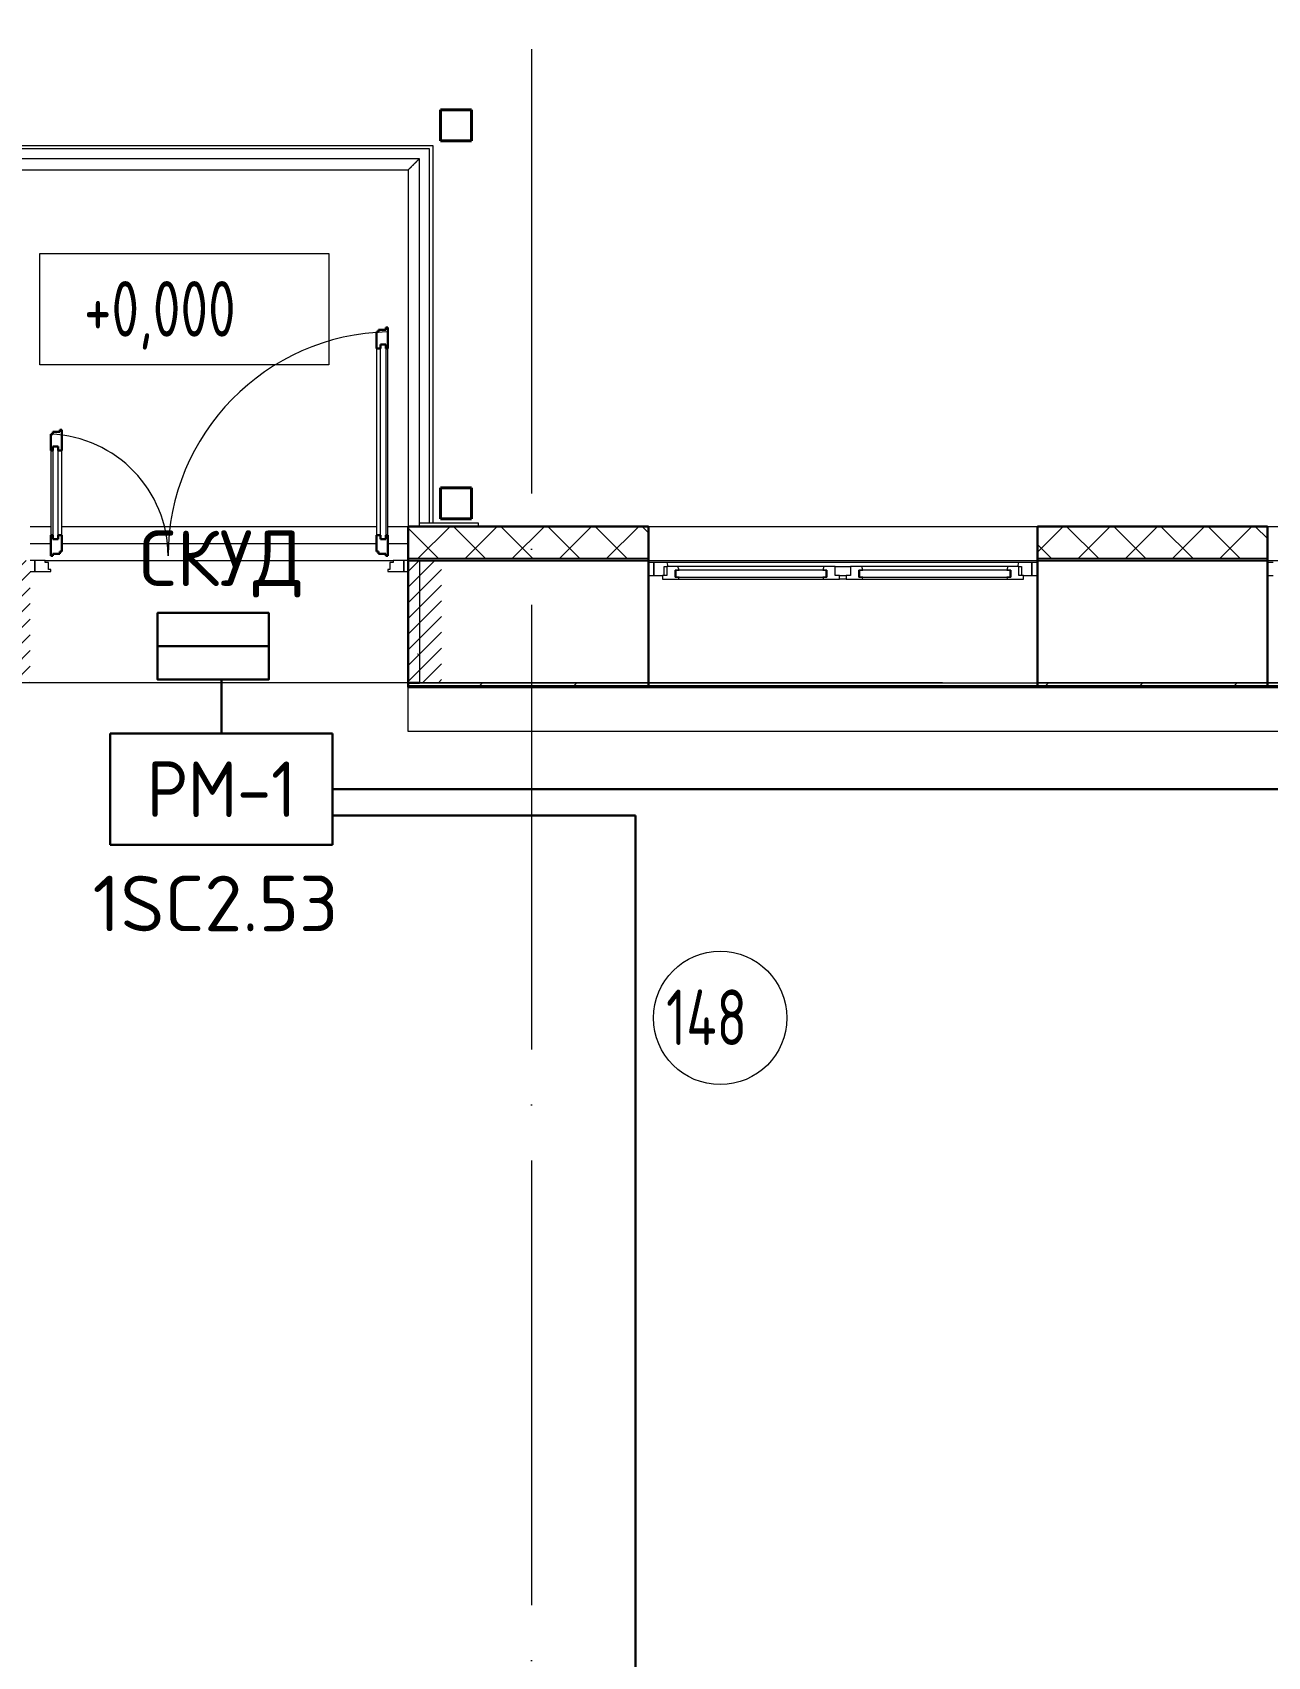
# Model space of a CAD drawing. Header units: millimetres. Extents: x -1073752 to 1436911, y -1379358 to 94781.
# Drawn here: x -1047312 to -1041757, y -875001 to -867694 of the extents above; entities that cross this region are included whole.
import ezdxf
from ezdxf.enums import TextEntityAlignment as Align

# ---------------------------------------------------------------- set-up
doc = ezdxf.new("R2010")
doc.units = ezdxf.units.MM
doc.set_wipeout_variables(frame=1)
doc.linetypes.add('ADSK_Линия сетки', pattern=[25, 20, -2.5, 0, -2.5])
doc.linetypes.add('ADSK_Штриховая_ш2 п1_5', pattern=[4.5, 3, -1.5])
for name, color, linetype, lineweight in [('_ Окна', 7, 'Continuous', 9), ('RC-Линии_связи-Адресные', 5, 'Continuous', 50), ('RC-Прочее_оборудование', 1, 'Continuous', 30), ('Аннотация', 7, 'Continuous', 18), ('АПС', 5, 'Continuous', 30), ('Двери', 252, 'Continuous', 9), ('Лестницы', 7, 'Continuous', 9), ('лс', 5, 'Continuous', 30), ('Марки помещений', 7, 'Continuous', 20), ('Несущие колонны', 7, 'Continuous', 18), ('Ограждение', 252, 'Continuous', 9), ('Окна', 7, 'Continuous', 9), ('Оси', 252, 'Continuous', 9), ('Отметки', 7, 'Continuous', 9), ('Стены внутренние', 7, 'Continuous', 18), ('Стены наружные', 7, 'Continuous', 18), ('Стены штриховка', 7, 'Continuous', 9)]:
    doc.layers.add(name, color=color, linetype=linetype, lineweight=lineweight)
doc.layers.add('Двери открывание', color=7, linetype='Continuous', lineweight=9, true_color=0xc0c0c0)
doc.styles.add('GOST Common_3', font='', dxfattribs={"height": 3.5})
doc.styles.add('ICOCPEUR', font='isocpeur.ttf', dxfattribs={"height": 250})
doc.styles.add('ISOCPEUR', font='isocpeur.ttf', dxfattribs={"height": 250})
doc.styles.add('RubezhCAD', font='isocpeur.ttf')
doc.styles.get("Standard").update_dxf_attribs({"font": 'arial.ttf'})
doc.styles.get('GOST Common_3').set_extended_font_data('GOST 2.304 type A')

# ---------------------------------------------------------------- blocks, each defined once
blk = doc.blocks.new('1 этаж')
at = {"layer": 'Двери', "lineweight": 18, "true_color": 0x636466}
h = blk.add_hatch(dxfattribs=at)
h.set_pattern_fill('FP_2', color=251, style=0, pattern_type=2)
h.set_pattern_definition([(45, (-54185.8, 27131.27), (-35.3553, 35.3553), [])])
h.paths.add_polyline_path([(-53060.8, 26856.3), (-53060.8, 27406.3), (-53210.8, 27406.3), (-53210.8, 26856.3), (-53133.8, 26856.3)])
h.paths.add_polyline_path([(-54910.8, 26856.3), (-54910.8, 27406.3), (-55060.8, 27406.3), (-55060.8, 26856.3)])
at = {"layer": '_ Окна', "color": 251, "true_color": 0x636466}
for p, q in [((-52105.8, 27396.3), (-52130.8, 27396.3)), ((-52130.8, 27338.3), (-52105.8, 27338.3)), ((-52105.8, 27338.3), (-52105.8, 27396.3)), ((-52007.8, 27362.3), (-52010.8, 27362.3)), ((-52010.8, 27362.3), (-52010.8, 27330.3)), ((-52010.8, 27330.3), (-52007.8, 27330.3)), ((-51330.8, 27362.3), (-52007.8, 27362.3)), ((-52007.8, 27362.3), (-52007.8, 27330.3)), ((-52007.8, 27330.3), (-52007.8, 27362.3)), ((-52007.8, 27330.3), (-51330.8, 27330.3)), ((-51330.8, 27330.3), (-51330.8, 27362.3)), ((-51330.8, 27362.3), (-51330.8, 27330.3)), ((-51327.8, 27362.3), (-51330.8, 27362.3)), ((-51330.8, 27330.3), (-51327.8, 27330.3)), ((-51327.8, 27330.3), (-51327.8, 27362.3)), ((-51180.8, 27362.3), (-51183.8, 27362.3)), ((-51183.8, 27362.3), (-51183.8, 27330.3)), ((-51183.8, 27330.3), (-51180.8, 27330.3)), ((-50503.8, 27362.3), (-51180.8, 27362.3)), ((-51180.8, 27362.3), (-51180.8, 27330.3)), ((-51180.8, 27330.3), (-51180.8, 27362.3)), ((-51180.8, 27330.3), (-50503.8, 27330.3)), ((-50503.8, 27330.3), (-50503.8, 27362.3)), ((-50503.8, 27362.3), (-50503.8, 27330.3)), ((-50500.8, 27362.3), (-50503.8, 27362.3)), ((-50503.8, 27330.3), (-50500.8, 27330.3)), ((-50500.8, 27330.3), (-50500.8, 27362.3)), ((-50380.8, 27396.3), (-50405.8, 27396.3)), ((-50405.8, 27396.3), (-50405.8, 27338.3)), ((-50405.8, 27338.3), (-50380.8, 27338.3)), ((-49320.8, 27396.3), (-49345.8, 27396.3)), ((-49345.8, 27338.3), (-49320.8, 27338.3))]:
    blk.add_line(p, q, dxfattribs=at)
at = {"layer": '_ Окна', "color": 251, "lineweight": 18, "true_color": 0x636466}
for p, q in [((-52046.4, 27396.3), (-52105.8, 27396.3)), ((-52105.8, 27396.3), (-52105.8, 27338.3)), ((-52105.8, 27338.3), (-52067.8, 27338.3)), ((-52047.8, 27338.3), (-52067.8, 27338.3)), ((-52067.8, 27338.3), (-52067.8, 27321.3)), ((-52059.8, 27338.3), (-52059.8, 27379.3)), ((-52059.8, 27379.3), (-52047.8, 27379.3)), ((-52047.8, 27379.3), (-52047.8, 27338.3)), ((-51997.4, 27379.3), (-52047.8, 27379.3)), ((-52041.8, 27379.3), (-52046.4, 27396.3)), ((-52010.8, 27330.3), (-52010.8, 27362.3)), ((-52010.8, 27362.3), (-51992.8, 27362.3)), ((-51992.8, 27330.3), (-52010.8, 27330.3)), ((-51992.8, 27362.3), (-51997.4, 27379.3)), ((-51995.2, 27321.3), (-51992.8, 27330.3)), ((-51341.2, 27379.3), (-51345.8, 27362.3)), ((-51345.8, 27362.3), (-51327.8, 27362.3)), ((-51327.8, 27330.3), (-51345.8, 27330.3)), ((-51345.8, 27330.3), (-51343.4, 27321.3)), ((-51290.8, 27379.3), (-51341.2, 27379.3)), ((-51327.8, 27362.3), (-51327.8, 27330.3)), ((-51290.8, 27338.3), (-51290.8, 27379.3)), ((-51270.8, 27338.3), (-51290.8, 27338.3)), ((-51270.8, 27321.3), (-51270.8, 27338.3)), ((-51220.8, 27338.3), (-51240.8, 27338.3)), ((-51240.8, 27338.3), (-51240.8, 27321.3)), ((-51220.8, 27379.3), (-51220.8, 27338.3)), ((-51170.4, 27379.3), (-51220.8, 27379.3)), ((-51183.8, 27330.3), (-51183.8, 27362.3)), ((-51183.8, 27362.3), (-51165.8, 27362.3)), ((-51165.8, 27330.3), (-51183.8, 27330.3)), ((-51165.8, 27362.3), (-51170.4, 27379.3)), ((-51168.2, 27321.3), (-51165.8, 27330.3)), ((-50514.2, 27379.3), (-50518.8, 27362.3)), ((-50518.8, 27362.3), (-50500.8, 27362.3)), ((-50500.8, 27330.3), (-50518.8, 27330.3)), ((-50518.8, 27330.3), (-50516.4, 27321.3)), ((-50463.8, 27379.3), (-50514.2, 27379.3)), ((-50500.8, 27362.3), (-50500.8, 27330.3)), ((-50465.2, 27396.3), (-50469.8, 27379.3)), ((-50405.8, 27396.3), (-50465.2, 27396.3)), ((-50463.8, 27338.3), (-50463.8, 27379.3)), ((-50463.8, 27379.3), (-50451.8, 27379.3)), ((-50443.8, 27338.3), (-50463.8, 27338.3)), ((-50451.8, 27379.3), (-50451.8, 27338.3)), ((-50443.8, 27321.3), (-50443.8, 27338.3)), ((-50443.8, 27338.3), (-50405.8, 27338.3)), ((-50405.8, 27338.3), (-50405.8, 27396.3)), ((-52067.8, 27321.3), (-52011.8, 27321.3)), ((-52011.8, 27321.3), (-52010.8, 27322.3)), ((-52010.8, 27322.3), (-52009.8, 27321.3)), ((-52009.8, 27321.3), (-51995.2, 27321.3)), ((-51343.4, 27321.3), (-51328.8, 27321.3)), ((-51328.8, 27321.3), (-51327.8, 27322.3)), ((-51327.8, 27322.3), (-51326.8, 27321.3)), ((-51326.8, 27321.3), (-51270.8, 27321.3)), ((-51240.8, 27321.3), (-51184.8, 27321.3)), ((-51184.8, 27321.3), (-51183.8, 27322.3)), ((-51183.8, 27322.3), (-51182.8, 27321.3)), ((-51182.8, 27321.3), (-51168.2, 27321.3)), ((-50516.4, 27321.3), (-50501.8, 27321.3)), ((-50501.8, 27321.3), (-50500.8, 27322.3)), ((-50500.8, 27322.3), (-50499.8, 27321.3)), ((-50499.8, 27321.3), (-50443.8, 27321.3))]:
    blk.add_line(p, q, dxfattribs=at)
at = {"layer": 'Аннотация', "color": 251, "lineweight": 20, "true_color": 0x636466}
for p, q in [((-54867.9, 28286.4), (-54867.9, 28786.4)), ((-54867.9, 28786.4), (-53567.9, 28786.4)), ((-53567.9, 28786.4), (-53567.9, 28286.4)), ((-53567.9, 28286.4), (-54867.9, 28286.4))]:
    blk.add_line(p, q, dxfattribs=at)
at = {"layer": 'Двери', "color": 251, "lineweight": 30, "true_color": 0x636466}
for p, q in [((-53343.8, 28434.3), (-53352.8, 28434.3)), ((-53352.8, 28434.3), (-53352.8, 28360.3)), ((-53311.8, 28444.3), (-53343.8, 28444.3)), ((-53343.8, 28444.3), (-53343.8, 28434.3)), ((-53302.8, 28454.3), (-53311.8, 28454.3)), ((-53311.8, 28454.3), (-53311.8, 28444.3)), ((-53302.8, 28360.3), (-53302.8, 28454.3)), ((-53352.8, 28360.3), (-53335.8, 28360.3)), ((-53335.8, 28360.3), (-53335.8, 28378.3)), ((-53335.8, 28378.3), (-53311.8, 28378.3)), ((-53311.8, 28378.3), (-53311.8, 28360.3)), ((-53311.8, 28360.3), (-53302.8, 28360.3)), ((-54777.8, 27984.3), (-54809.8, 27984.3)), ((-54809.8, 27984.3), (-54809.8, 27974.3)), ((-54768.8, 27994.3), (-54777.8, 27994.3)), ((-54777.8, 27994.3), (-54777.8, 27984.3)), ((-54768.8, 27900.3), (-54768.8, 27994.3)), ((-54809.8, 27974.3), (-54818.8, 27974.3)), ((-54818.8, 27974.3), (-54818.8, 27900.3)), ((-54809.8, 27918.3), (-54809.8, 27900.3)), ((-54785.8, 27918.3), (-54809.8, 27918.3)), ((-54785.8, 27900.3), (-54785.8, 27918.3)), ((-54809.8, 27900.3), (-54818.8, 27900.3)), ((-54768.8, 27900.3), (-54785.8, 27900.3)), ((-54818.8, 27520.3), (-54818.8, 27426.3)), ((-54809.8, 27520.3), (-54818.8, 27520.3)), ((-54809.8, 27502.3), (-54809.8, 27520.3)), ((-54785.8, 27502.3), (-54809.8, 27502.3)), ((-54785.8, 27520.3), (-54785.8, 27502.3)), ((-54768.8, 27520.3), (-54785.8, 27520.3)), ((-54768.8, 27446.3), (-54768.8, 27520.3)), ((-53352.8, 27520.3), (-53352.8, 27446.3)), ((-53352.8, 27520.3), (-53335.8, 27520.3)), ((-53335.8, 27520.3), (-53335.8, 27502.3)), ((-53335.8, 27502.3), (-53311.8, 27502.3)), ((-53311.8, 27520.3), (-53302.8, 27520.3)), ((-53311.8, 27502.3), (-53311.8, 27520.3)), ((-53302.8, 27426.3), (-53302.8, 27520.3)), ((-54818.8, 27426.3), (-54809.8, 27426.3)), ((-54809.8, 27426.3), (-54809.8, 27436.3)), ((-54809.8, 27436.3), (-54777.8, 27436.3)), ((-54777.8, 27436.3), (-54777.8, 27446.3)), ((-54777.8, 27446.3), (-54768.8, 27446.3)), ((-53352.8, 27446.3), (-53343.8, 27446.3)), ((-53343.8, 27446.3), (-53343.8, 27436.3)), ((-53343.8, 27436.3), (-53311.8, 27436.3)), ((-53311.8, 27436.3), (-53311.8, 27426.3)), ((-53311.8, 27426.3), (-53302.8, 27426.3))]:
    blk.add_line(p, q, dxfattribs=at)
at = {"layer": 'Двери', "color": 251, "true_color": 0x636466}
for p, q in [((-53352.8, 28360.3), (-53352.8, 27520.3)), ((-53335.8, 27502.3), (-53335.8, 28378.3)), ((-53335.8, 28378.3), (-53311.8, 28378.3)), ((-53311.8, 28378.3), (-53311.8, 27502.3)), ((-53302.8, 27520.3), (-53302.8, 28360.3)), ((-54809.8, 27918.3), (-54809.8, 27502.3)), ((-54785.8, 27918.3), (-54809.8, 27918.3)), ((-54785.8, 27502.3), (-54785.8, 27918.3)), ((-54818.8, 27900.3), (-54818.8, 27520.3)), ((-54768.8, 27520.3), (-54768.8, 27900.3)), ((-54809.8, 27502.3), (-54785.8, 27502.3)), ((-53311.8, 27502.3), (-53335.8, 27502.3)), ((-54890.8, 27406.3), (-54910.8, 27406.3)), ((-54890.8, 27356.3), (-54890.8, 27406.3)), ((-54843.8, 27406.3), (-54890.8, 27406.3)), ((-54890.8, 27406.3), (-54890.8, 27356.3)), ((-54843.8, 27397.3), (-54843.8, 27406.3)), ((-53277.8, 27406.3), (-53277.8, 27397.3)), ((-53230.8, 27406.3), (-53277.8, 27406.3)), ((-53210.8, 27406.3), (-53230.8, 27406.3)), ((-53230.8, 27406.3), (-53230.8, 27356.3)), ((-53230.8, 27356.3), (-53230.8, 27406.3)), ((-53210.8, 27356.3), (-53210.8, 27406.3)), ((-54910.8, 27356.3), (-54890.8, 27356.3)), ((-54890.8, 27356.3), (-54818.8, 27356.3)), ((-54828.8, 27397.3), (-54843.8, 27397.3)), ((-54828.8, 27365.3), (-54828.8, 27397.3)), ((-54818.8, 27365.3), (-54828.8, 27365.3)), ((-54818.8, 27356.3), (-54818.8, 27365.3)), ((-53292.8, 27365.3), (-53302.8, 27365.3)), ((-53302.8, 27365.3), (-53302.8, 27356.3)), ((-53302.8, 27356.3), (-53230.8, 27356.3)), ((-53277.8, 27397.3), (-53292.8, 27397.3)), ((-53292.8, 27397.3), (-53292.8, 27365.3)), ((-53230.8, 27356.3), (-53210.8, 27356.3))]:
    blk.add_line(p, q, dxfattribs=at)
at = {"layer": 'Двери', "color": 251, "linetype": 'ADSK_Штриховая_ш2 п1_5', "true_color": 0x636466}
for p, q in [((-53060.8, 27406.3), (-53210.8, 27406.3)), ((-53210.8, 27406.3), (-53210.8, 26856.3)), ((-53210.8, 26856.3), (-53060.8, 26856.3))]:
    blk.add_line(p, q, dxfattribs=at)
at = {"layer": 'Двери открывание', "color": 251, "true_color": 0x636466}
for centre, radius, start, end in [((-53282.8, 27426.3), 1008, 91.1369, 180), ((-54838.8, 27426.3), 548, 0, 87.90845)]:
    blk.add_arc(centre, radius, start, end, dxfattribs=at)
at = {"layer": 'Лестницы', "color": 251, "true_color": 0x636466}
for p, q in [((-53115.8, 29258.3), (-55455.8, 29258.3)), ((-53115.8, 27575.8), (-53115.8, 29258.3)), ((-53115.8, 27558.1), (-53115.8, 27560.8)), ((-54910.8, 27482.3), (-54818.8, 27482.3)), ((-54768.8, 27482.3), (-53352.8, 27482.3)), ((-53302.8, 27482.3), (-53210.8, 27482.3))]:
    blk.add_line(p, q, dxfattribs=at)
at = {"layer": 'Марки помещений', "color": 251, "true_color": 0x636466}
blk.add_circle((-51807.6, 25347.9), 300, dxfattribs=at)
at = {"layer": 'Несущие колонны', "color": 251, "lineweight": 40, "true_color": 0x636466}
for p, q in [((-53065.8, 29293.3), (-53065.8, 29433.3)), ((-53065.8, 29433.3), (-52925.8, 29433.3)), ((-52925.8, 29433.3), (-53065.8, 29433.3)), ((-53065.8, 29433.3), (-53065.8, 29293.3)), ((-52925.8, 29433.3), (-52925.8, 29293.3)), ((-52925.8, 29293.3), (-52925.8, 29433.3)), ((-52925.8, 29293.3), (-53065.8, 29293.3)), ((-53065.8, 29293.3), (-52925.8, 29293.3)), ((-53065.8, 27593.3), (-53065.8, 27733.3)), ((-53065.8, 27733.3), (-52925.8, 27733.3)), ((-52925.8, 27733.3), (-53065.8, 27733.3)), ((-53065.8, 27733.3), (-53065.8, 27593.3)), ((-52925.8, 27733.3), (-52925.8, 27593.3)), ((-52925.8, 27593.3), (-52925.8, 27733.3)), ((-52925.8, 27593.3), (-53065.8, 27593.3)), ((-53065.8, 27593.3), (-52925.8, 27593.3))]:
    blk.add_line(p, q, dxfattribs=at)
at = {"layer": 'Ограждение', "color": 251, "true_color": 0x636466}
for p, q in [((-53160.8, 29213.3), (-55455.8, 29213.3)), ((-55455.8, 29163.3), (-53210.8, 29163.3)), ((-53210.8, 29163.3), (-53210.8, 27558.3)), ((-53160.8, 27558.3), (-53160.8, 29213.3)), ((-53210.8, 26636.3), (-53210.8, 26836.3)), ((-52130.8, 26856.3), (-50380.8, 26856.3)), ((-49345.8, 26856.3), (-47595.8, 26856.3)), ((-44480.8, 26636.3), (-53210.8, 26636.3))]:
    blk.add_line(p, q, dxfattribs=at)
blk.add_open_spline([(-53160.8, 29213.3), (-53160.8, 29213.3), (-53161.2, 29212.8), (-53162.6, 29211.4), (-53164.1, 29210), (-53165.6, 29208.5), (-53167, 29207.1), (-53168.5, 29205.6), (-53170.5, 29203.5), (-53172.8, 29201.3), (-53174.7, 29199.3), (-53176.2, 29197.8), (-53177.8, 29196.3), (-53179.3, 29194.7), (-53180.9, 29193.2), (-53182.5, 29191.5), (-53184.2, 29189.9), (-53185.8, 29188.3), (-53187.4, 29186.6), (-53189.1, 29185), (-53190.7, 29183.4), (-53192.3, 29181.8), (-53193.8, 29180.2), (-53195.4, 29178.7), (-53196.9, 29177.2), (-53198.3, 29175.8), (-53199.7, 29174.4), (-53201.5, 29172.6), (-53203.1, 29170.9), (-53204.6, 29169.5), (-53206, 29168.1), (-53207.5, 29166.6), (-53209, 29165.1), (-53210.4, 29163.7), (-53210.8, 29163.3), (-53210.8, 29163.3)], degree=3, knots=[0, 0, 0, 0, 0.083333, 0.125, 0.166667, 0.208333, 0.229167, 0.25, 0.291667, 0.333333, 0.354167, 0.375, 0.395833, 0.416667, 0.4375, 0.458333, 0.479167, 0.5, 0.520833, 0.541667, 0.5625, 0.583333, 0.604167, 0.625, 0.645833, 0.666667, 0.6875, 0.708333, 0.75, 0.770833, 0.791667, 0.833333, 0.875, 0.916667, 1, 1, 1, 1], dxfattribs=at)
at = {"layer": 'Окна', "color": 251, "true_color": 0x636466}
for p, q in [((-50465.2, 27396.3), (-52046.4, 27396.3)), ((-51341.2, 27379.3), (-51997.4, 27379.3)), ((-51290.8, 27379.3), (-51220.8, 27379.3)), ((-51270.8, 27338.3), (-51240.8, 27338.3)), ((-50514.2, 27379.3), (-51170.4, 27379.3)), ((-52011.8, 27321.3), (-52009.8, 27321.3)), ((-51995.2, 27321.3), (-51343.4, 27321.3)), ((-51328.8, 27321.3), (-51326.8, 27321.3)), ((-51240.8, 27321.3), (-51270.8, 27321.3)), ((-51184.8, 27321.3), (-51182.8, 27321.3)), ((-51168.2, 27321.3), (-50516.4, 27321.3)), ((-50501.8, 27321.3), (-50499.8, 27321.3))]:
    blk.add_line(p, q, dxfattribs=at)
at = {"layer": 'Оси', "color": 251, "linetype": 'ADSK_Линия сетки', "ltscale": 100, "true_color": 0x636466}
for p, q in [((-52655.8, 32206.9), (-52655.8, 10956.3)), ((-805.8, 26856.3), (-72528.1, 26856.3))]:
    blk.add_line(p, q, dxfattribs=at)
at = {"layer": 'Стены внутренние', "color": 251, "true_color": 0x636466}
for p, q in [((-54910.8, 27558.3), (-54818.8, 27558.3)), ((-54768.8, 27558.3), (-53352.8, 27558.3)), ((-53302.8, 27558.3), (-53210.8, 27558.3)), ((-52130.8, 27558.3), (-50380.8, 27558.3)), ((-49345.8, 27558.3), (-47595.8, 27558.3)), ((-54843.8, 27406.3), (-53277.8, 27406.3)), ((-53160.8, 27406.3), (-53160.8, 26856.3)), ((-52130.8, 27406.3), (-50380.8, 27406.3)), ((-49345.8, 27406.3), (-47595.8, 27406.3)), ((-53210.8, 26856.3), (-56000.8, 26856.3)), ((-53160.8, 26856.3), (-52130.8, 26856.3)), ((-50380.8, 26856.3), (-49345.8, 26856.3))]:
    blk.add_line(p, q, dxfattribs=at)
at = {"layer": 'Стены внутренние', "color": 251, "lineweight": 30, "true_color": 0x636466}
for p, q in [((-52130.8, 27558.3), (-53210.8, 27558.3)), ((-53210.8, 27558.3), (-53210.8, 27416.3)), ((-52130.8, 27416.3), (-52130.8, 27558.3)), ((-49345.8, 27558.3), (-50380.8, 27558.3)), ((-50380.8, 27558.3), (-50380.8, 27416.3)), ((-49345.8, 27416.3), (-49345.8, 27558.3)), ((-52130.8, 27406.3), (-53210.8, 27406.3)), ((-53210.8, 27406.3), (-53210.8, 26856.3)), ((-52130.8, 26856.3), (-52130.8, 27406.3)), ((-49345.8, 27406.3), (-50380.8, 27406.3)), ((-50380.8, 27406.3), (-50380.8, 26856.3)), ((-49345.8, 26856.3), (-49345.8, 27406.3))]:
    blk.add_line(p, q, dxfattribs=at)
at = {"layer": 'Стены внутренние', "color": 251, "linetype": 'Continuous', "lineweight": 9, "true_color": 0x636466}
for p, q in [((-53076.1, 27416.3), (-53208.8, 27548.9)), ((-53188.9, 27556.3), (-53190.1, 27558.3)), ((-53165.7, 27416.3), (-53025.7, 27556.3)), ((-53045.6, 27558.3), (-53046.8, 27556.3)), ((-52864, 27416.3), (-53004, 27556.3)), ((-52953.5, 27416.3), (-52813.5, 27556.3)), ((-52651.9, 27416.3), (-52791.9, 27556.3)), ((-52741.4, 27416.3), (-52601.4, 27556.3)), ((-52602.3, 27556.3), (-52603.5, 27558.3)), ((-52439.7, 27416.3), (-52579.7, 27556.3)), ((-52529.3, 27416.3), (-52389.3, 27556.3)), ((-52227.6, 27416.3), (-52367.6, 27556.3)), ((-52317.1, 27416.3), (-52177.1, 27556.3)), ((-52132.8, 27533.6), (-52155.5, 27556.3)), ((-50378.8, 27445.4), (-50267.9, 27556.3)), ((-50106.3, 27416.3), (-50246.3, 27556.3)), ((-50230, 27558.3), (-50231.2, 27556.3)), ((-50195.8, 27416.3), (-50055.8, 27556.3)), ((-49894.2, 27416.3), (-50034.2, 27556.3)), ((-49983.7, 27416.3), (-49843.7, 27556.3)), ((-49682, 27416.3), (-49822, 27556.3)), ((-49771.5, 27416.3), (-49631.5, 27556.3)), ((-49469.9, 27416.3), (-49609.9, 27556.3)), ((-49559.4, 27416.3), (-49419.4, 27556.3)), ((-49347.8, 27506.3), (-49397.8, 27556.3)), ((-50318.4, 27416.3), (-50378.8, 27476.7)), ((-52132.8, 27426.4), (-52130.8, 27426.4)), ((-53169.8, 26986), (-53166.5, 26986))]:
    blk.add_line(p, q, dxfattribs=at)
at = {"layer": 'Стены наружные', "color": 251, "true_color": 0x636466}
for p, q in [((-57255.8, 29273.3), (-53100.8, 29273.3)), ((-53115.8, 29258.3), (-57242.8, 29258.3)), ((-53115.8, 27575.8), (-53115.8, 29258.3)), ((-53100.8, 29273.3), (-53100.8, 27575.8)), ((-53160.8, 27575.8), (-52895.8, 27575.8)), ((-52895.8, 27560.8), (-53160.8, 27560.8)), ((-53115.8, 27558.3), (-53115.8, 27560.8)), ((-53100.8, 27560.8), (-53100.8, 27558.3)), ((-52895.8, 27575.8), (-52895.8, 27560.8)), ((-52130.8, 26856.3), (-53160.8, 26856.3)), ((-49345.8, 26856.3), (-50380.8, 26856.3))]:
    blk.add_line(p, q, dxfattribs=at)
at = {"layer": 'Стены наружные', "color": 251, "lineweight": 30, "true_color": 0x636466}
for p, q in [((-53210.8, 27416.3), (-53210.8, 27406.3)), ((-52130.8, 27406.3), (-52130.8, 27416.3)), ((-50380.8, 27416.3), (-50380.8, 27406.3)), ((-49345.8, 27406.3), (-49345.8, 27416.3)), ((-53160.8, 26856.3), (-53210.8, 26856.3)), ((-53210.8, 26856.3), (-53210.8, 26836.3)), ((-44480.8, 26841.3), (-53210.8, 26841.3)), ((-53210.8, 26836.3), (-44480.8, 26836.3)), ((-52130.8, 26841.3), (-52130.8, 26856.3)), ((-50380.8, 26856.3), (-50380.8, 26841.3)), ((-49345.8, 26841.3), (-49345.8, 26856.3))]:
    blk.add_line(p, q, dxfattribs=at)
at = {"layer": 'Стены наружные', "color": 251, "linetype": 'Continuous', "lineweight": 9, "true_color": 0x636466}
for p, q in [((-52892.1, 26841.3), (-52877.1, 26856.3)), ((-52467.9, 26841.3), (-52452.9, 26856.3)), ((-50346.5, 26841.3), (-50331.5, 26856.3)), ((-49922.3, 26841.3), (-49907.3, 26856.3)), ((-49498, 26841.3), (-49483, 26856.3))]:
    blk.add_line(p, q, dxfattribs=at)
at = {"layer": 'Стены штриховка', "color": 251, "true_color": 0x636466}
for p, q in [((-52132.8, 27556.3), (-53208.8, 27556.3)), ((-53208.8, 27416.3), (-53208.8, 27556.3)), ((-52132.8, 27556.3), (-52132.8, 27416.3)), ((-49347.8, 27556.3), (-50378.8, 27556.3)), ((-50378.8, 27416.3), (-50378.8, 27556.3)), ((-49347.8, 27556.3), (-49347.8, 27416.3)), ((-53210.8, 27416.3), (-52130.8, 27416.3)), ((-50380.8, 27416.3), (-49345.8, 27416.3)), ((-53210.8, 26856.3), (-53160.8, 26856.3))]:
    blk.add_line(p, q, dxfattribs=at)
at = {"layer": 'Марки помещений', "color": 251, "true_color": 0x636466, "style": 'GOST Common_3', "width": 0.9}
blk.add_text('148', height=250, dxfattribs=at).set_placement((-52051, 25225.7))
at = {"layer": 'Отметки', "color": 251, "true_color": 0x636466, "style": 'GOST Common_3', "width": 0.9}
blk.add_text('+0,000', height=250, dxfattribs=at).set_placement((-54669, 28413.1))
blk = doc.blocks.new('РМ1')
at = {"layer": 'RC-Прочее_оборудование'}
blk.add_point((0, 0), dxfattribs=at)
blk.add_attdef('PSTN', text='', height=2.5, dxfattribs=at).set_placement((5.721, 2.541), align=Align.BOTTOM_CENTER)
blk.add_wipeout([(4.999, 2.501), (4.999, -2.501), (-4.999, -2.501), (-4.999, 2.501)]).dxf.layer = 'RC-Прочее_оборудование'
blk.add_wipeout([(-4.999, -2.501), (-4.999, 2.501), (4.999, 2.501), (4.999, -2.501)]).dxf.layer = 'RC-Прочее_оборудование'
for p, q in [((-4.999, 2.501), (4.999, 2.501)), ((-4.999, -2.501), (-4.999, 2.501)), ((-4.999, 2.501), (-4.999, 2.501)), ((4.999, 2.501), (4.999, -2.501)), ((4.999, -2.501), (-4.999, -2.501))]:
    blk.add_line(p, q, dxfattribs=at)
at = {"layer": 'RC-Прочее_оборудование', "ltscale": 100, "style": 'ISOCPEUR', "width": 0.9}
blk.add_text('РМ-1', height=2.5, dxfattribs=at).set_placement((0.001, -0.001), align=Align.MIDDLE)

msp = doc.modelspace()

# ---------------------------------------------------------------- linework, layer by layer
at = {"layer": 'АПС', "color": 3, "lineweight": 30}
msp.add_lwpolyline([(-1046249.7, -870605.5), (-1046749.7, -870605.5), (-1046749.7, -870305.5), (-1046249.7, -870305.5), (-1046249.7, -870605.5), (-1046249.7, -870455.5), (-1046749.7, -870455.5)], dxfattribs=at)
at = {"layer": 'лс', "color": 96, "true_color": 0x008800}
msp.add_line((-1046462.3, -870848.6), (-1046462.3, -870605.5), dxfattribs=at)
at = {"layer": 'лс', "color": 5}
for p, q in [((-1045962.4, -871098.7), (-1037069.2, -871098.7)), ((-1044599.4, -871216.6), (-1045962.4, -871216.6)), ((-1044599.4, -876913.5), (-1044599.4, -871216.6))]:
    msp.add_line(p, q, dxfattribs=at)

# ---------------------------------------------------------------- block references
msp.add_blockref('1 этаж', (-992411.4, -897475.7))

# ---------------------------------------------------------------- texts
at = {"layer": 'RC-Линии_связи-Адресные', "color": 0, "linetype": 'Continuous', "lineweight": 40, "ltscale": 15, "insert": (-1046463.3, -869934.4), "char_height": 250, "width": 2971.683, "attachment_point": 2, "style": 'ICOCPEUR'}
msp.add_mtext('СКУД', dxfattribs=at)

# ---------------------------------------------------------------- next in the draw order: block references
ref = msp.add_blockref('РМ1', (-1046462.3, -871098.7), dxfattribs=dict(xscale=100, yscale=100, zscale=100))
ref.add_attrib('PSTN', '1SC2.53', dxfattribs={"layer": 'RC-Прочее_оборудование', "color": 0, "height": 250, "style": 'RubezhCAD'}).set_placement((-1046489.5, -871487.8), align=Align.TOP_CENTER)

doc.saveas('drawing.dxf')
